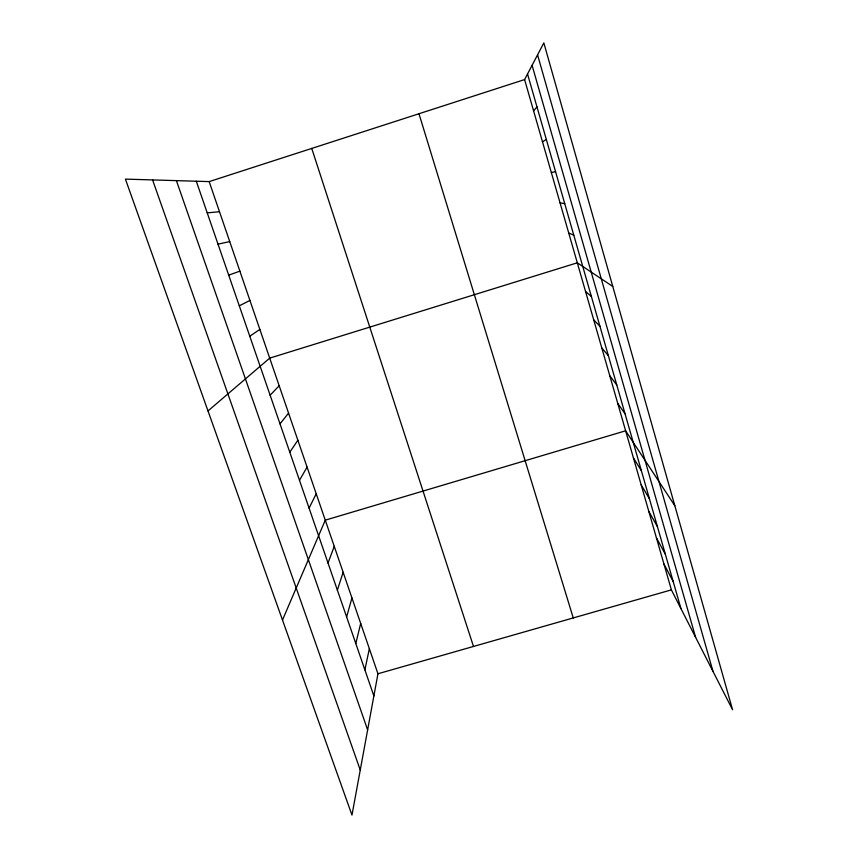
<?xml version="1.0" encoding="UTF-8"?>
<svg xmlns="http://www.w3.org/2000/svg" width="858" height="858" viewBox="0 0 858 858"><rect width="100%" height="100%" fill="white"/><g stroke="black" fill="none" stroke-linecap="round" stroke-linejoin="round"><path stroke-width="1.29" d="M209.17 181.606L377.949 673.766L351.973 815.1L125.418 179.118L209.17 181.606L524.592 79.58L543.843 42.9L732.582 709.802L671.385 589.875L524.592 79.58M364.864 669.841L369.358 648.723M355.791 643.511L360.692 623.455M346.621 616.934L351.952 597.972M337.366 590.122L343.136 572.265M328.024 563.052L334.245 546.332M282.486 620.055L325.268 520.163L625.632 430.802L674.817 505.694M309.094 508.151L316.216 493.758M299.485 480.319L307.078 467.127M289.789 452.22L297.865 440.24M280.008 423.852L288.567 413.116M533.59 110.864L536.969 106.885M270.131 395.216L279.172 385.746M208.001 410.939L269.702 358.129L577.305 262.805L612.773 286.454M249.775 336.229L259.856 329.408M542.503 141.849L546.321 139.457M239.296 305.845L249.914 300.407M228.711 275.161L239.875 271.139M377.949 673.766L671.385 589.875M218.018 244.165L229.73 241.581M551.329 172.533L555.566 171.697M207.218 212.859L219.498 211.744M560.07 202.917L564.725 203.603M568.725 233.011L573.788 235.189M585.542 291.463L591.376 296.493M593.704 319.841L599.914 326.244M601.801 347.962L608.376 355.705M609.813 375.836L616.741 384.888M617.76 403.442L625.042 413.781M633.429 457.915L641.387 470.763M641.151 484.781L649.452 498.852M648.82 511.411L657.432 526.673M656.402 537.794L665.347 554.236M663.931 563.953L673.176 581.542M152.595 179.923L360.253 770.023M176.405 180.63L367.632 729.901M196.31 181.231L373.874 695.935M311.744 148.423L473.487 646.449M418.983 113.739L573.251 617.932M527.531 73.981L680.941 608.59M537.569 54.858L712.987 671.396M532.089 65.294L695.613 637.344"/></g></svg>
